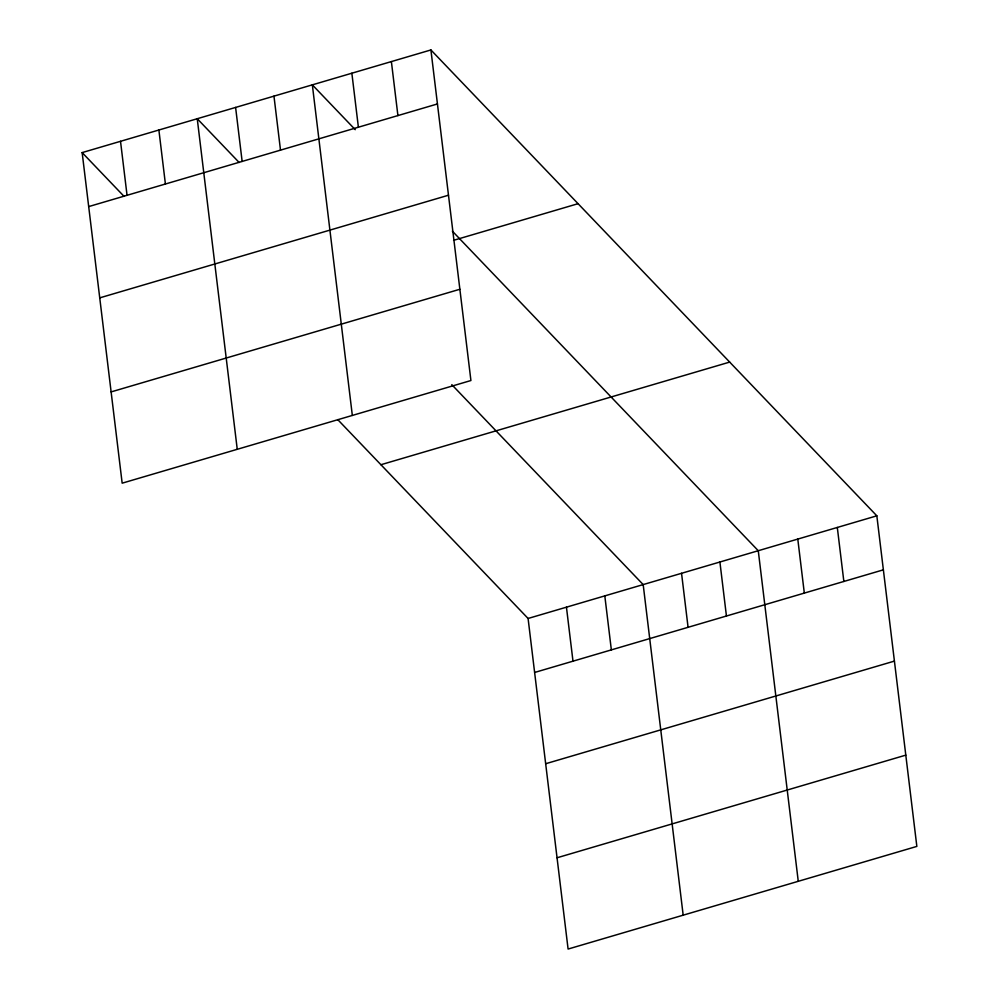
<?xml version="1.0" encoding="UTF-8"?>
<svg xmlns="http://www.w3.org/2000/svg" width="999" height="999" viewBox="0 0 999 999"><rect width="100%" height="100%" fill="white"/><g stroke="black" fill="none" stroke-linecap="round" stroke-linejoin="round"><path stroke-width="1.5" d="M430.906 49.95L470.916 380.532L122.165 483.179L82.155 152.597L430.906 49.95L876.835 515.821L916.845 846.403L568.094 949.05L528.084 618.468L337.762 419.63M88.686 206.593L437.45 103.946M99.738 297.864L448.489 195.217M453.583 240.322L578.071 203.684M111.114 391.908L459.865 289.26M380.931 464.722L729.682 362.088M528.084 618.468L876.835 515.821M534.627 672.464L883.378 569.83M545.666 763.736L894.417 661.101M557.042 857.779L905.806 755.132M355.257 129.683L312.337 84.853L352.335 415.434M452.335 231.119L758.266 550.724L798.263 881.305M239.148 162.487L197.24 118.719L237.25 449.3M451.798 384.652L643.181 584.59L683.179 915.184M82.155 152.597L124.051 196.366M837.312 527.46L843.855 581.455M797.789 539.085L804.32 593.094M719.904 562.012L726.435 616.008M681.543 573.301L688.074 627.31M604.807 595.891L611.351 649.887M566.445 607.18L572.989 661.176M391.383 61.588L397.914 115.584M351.86 73.214L358.391 127.223M273.963 96.141L280.507 150.137M235.602 107.43L242.145 161.426M158.878 130.007L165.409 184.016M120.517 141.296L127.048 195.305"/></g></svg>
